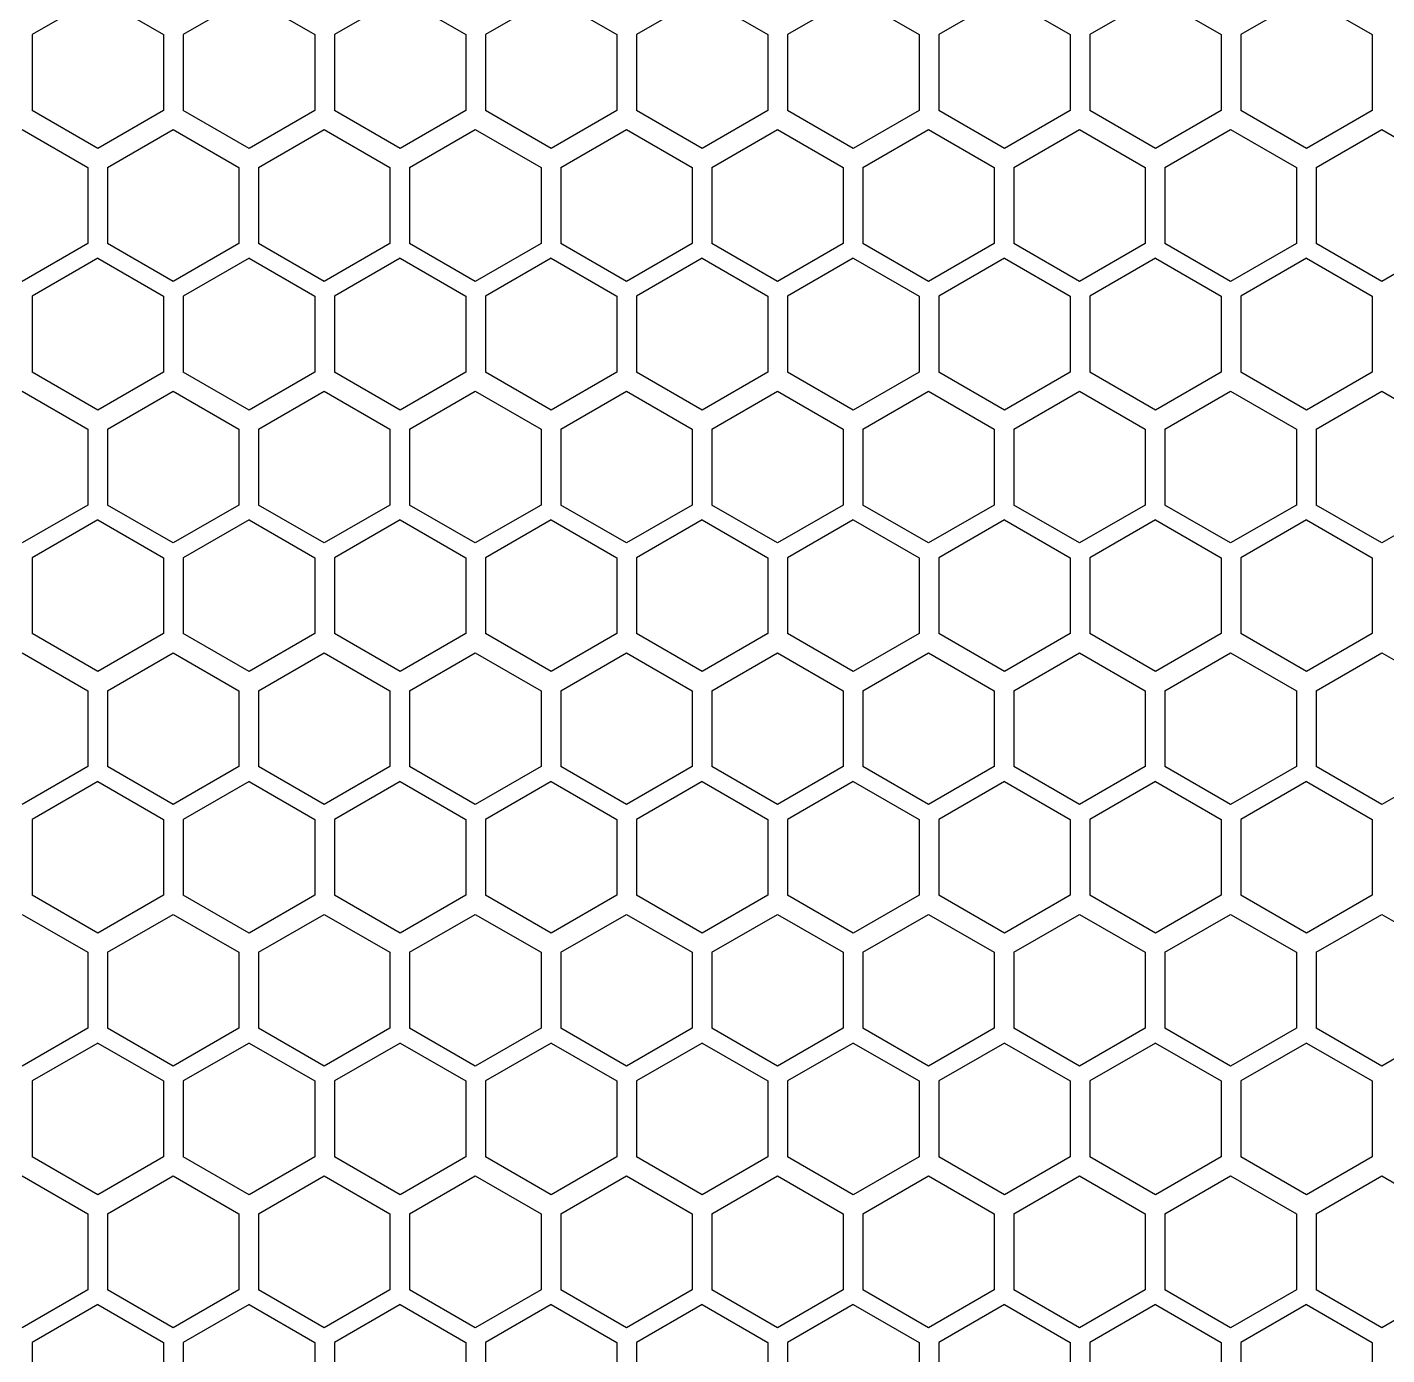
# Model space of a CAD drawing. Header units: millimetres. Extents: x 55614 to 110757, y -66981 to -47484.
# Drawn here: x 63379.9 to 63462.7, y -50373.5 to -50292.7 of the extents above; entities that cross this region are included whole.
import ezdxf

# ---------------------------------------------------------------- set-up
doc = ezdxf.new("R2010")
doc.units = ezdxf.units.MM
doc.layers.add('4215-0412-2_0', color=7, linetype='Continuous')
doc.layers.add('THICK', color=7, linetype='Continuous', lineweight=0)

# ---------------------------------------------------------------- blocks, each defined once
blk = doc.blocks.new('2-1725')
at = {"layer": '4215-0412-2_0', "color": 7, "linetype": 'Continuous'}
for p, q in [((-17702.577, -71716.916), (-17706.578, -71719.226)), ((-17702.577, -71716.916), (-17698.576, -71719.226)), ((-17693.377, -71716.916), (-17697.378, -71719.226)), ((-17693.377, -71716.916), (-17689.376, -71719.226)), ((-17684.177, -71716.916), (-17688.178, -71719.226)), ((-17684.177, -71716.916), (-17680.176, -71719.226)), ((-17674.977, -71716.916), (-17678.978, -71719.226)), ((-17674.977, -71716.916), (-17670.976, -71719.226)), ((-17665.777, -71716.916), (-17669.778, -71719.226)), ((-17665.777, -71716.916), (-17661.776, -71719.226)), ((-17656.577, -71716.916), (-17660.578, -71719.226)), ((-17656.577, -71716.916), (-17652.576, -71719.226)), ((-17647.377, -71716.916), (-17651.378, -71719.226)), ((-17647.377, -71716.916), (-17643.376, -71719.226)), ((-17638.177, -71716.916), (-17642.178, -71719.226)), ((-17638.177, -71716.916), (-17634.176, -71719.226)), ((-17628.977, -71716.916), (-17632.978, -71719.226)), ((-17628.977, -71716.916), (-17624.976, -71719.226)), ((-17706.578, -71719.226), (-17706.578, -71723.846)), ((-17698.576, -71719.226), (-17698.576, -71723.846)), ((-17697.378, -71719.226), (-17697.378, -71723.846)), ((-17689.376, -71719.226), (-17689.376, -71723.846)), ((-17688.178, -71719.226), (-17688.178, -71723.846)), ((-17680.176, -71719.226), (-17680.176, -71723.846)), ((-17678.978, -71719.226), (-17678.978, -71723.846)), ((-17670.976, -71719.226), (-17670.976, -71723.846)), ((-17669.778, -71719.226), (-17669.778, -71723.846)), ((-17661.776, -71719.226), (-17661.776, -71723.846)), ((-17660.578, -71719.226), (-17660.578, -71723.846)), ((-17652.576, -71719.226), (-17652.576, -71723.846)), ((-17651.378, -71719.226), (-17651.378, -71723.846)), ((-17643.376, -71719.226), (-17643.376, -71723.846)), ((-17642.178, -71719.226), (-17642.178, -71723.846)), ((-17634.176, -71719.226), (-17634.176, -71723.846)), ((-17632.978, -71719.226), (-17632.978, -71723.846)), ((-17624.976, -71719.226), (-17624.976, -71723.846)), ((-17702.577, -71726.156), (-17706.578, -71723.846)), ((-17698.576, -71723.846), (-17702.577, -71726.156)), ((-17693.377, -71726.156), (-17697.378, -71723.846)), ((-17689.376, -71723.846), (-17693.377, -71726.156)), ((-17684.177, -71726.156), (-17688.178, -71723.846)), ((-17680.176, -71723.846), (-17684.177, -71726.156)), ((-17674.977, -71726.156), (-17678.978, -71723.846)), ((-17670.976, -71723.846), (-17674.977, -71726.156)), ((-17665.777, -71726.156), (-17669.778, -71723.846)), ((-17661.776, -71723.846), (-17665.777, -71726.156)), ((-17656.577, -71726.156), (-17660.578, -71723.846)), ((-17652.576, -71723.846), (-17656.577, -71726.156)), ((-17647.377, -71726.156), (-17651.378, -71723.846)), ((-17643.376, -71723.846), (-17647.377, -71726.156)), ((-17638.177, -71726.156), (-17642.178, -71723.846)), ((-17634.176, -71723.846), (-17638.177, -71726.156)), ((-17628.977, -71726.156), (-17632.978, -71723.846)), ((-17624.976, -71723.846), (-17628.977, -71726.156)), ((-17707.196, -71725.011), (-17703.195, -71727.321)), ((-17701.997, -71727.321), (-17697.996, -71725.011)), ((-17697.996, -71725.011), (-17693.995, -71727.321)), ((-17692.797, -71727.321), (-17688.796, -71725.011)), ((-17688.796, -71725.011), (-17684.795, -71727.321)), ((-17683.597, -71727.321), (-17679.596, -71725.011)), ((-17679.596, -71725.011), (-17675.595, -71727.321)), ((-17674.397, -71727.321), (-17670.396, -71725.011)), ((-17670.396, -71725.011), (-17666.395, -71727.321)), ((-17665.197, -71727.321), (-17661.196, -71725.011)), ((-17661.196, -71725.011), (-17657.195, -71727.321)), ((-17655.997, -71727.321), (-17651.996, -71725.011)), ((-17651.996, -71725.011), (-17647.995, -71727.321)), ((-17646.797, -71727.321), (-17642.796, -71725.011)), ((-17642.796, -71725.011), (-17638.795, -71727.321)), ((-17637.597, -71727.321), (-17633.596, -71725.011)), ((-17633.596, -71725.011), (-17629.595, -71727.321)), ((-17628.397, -71727.321), (-17624.396, -71725.011)), ((-17624.396, -71725.011), (-17620.395, -71727.321)), ((-17703.195, -71727.321), (-17703.195, -71731.941)), ((-17701.997, -71727.321), (-17701.997, -71731.941)), ((-17693.995, -71727.321), (-17693.995, -71731.941)), ((-17692.797, -71727.321), (-17692.797, -71731.941)), ((-17684.795, -71727.321), (-17684.795, -71731.941)), ((-17683.597, -71727.321), (-17683.597, -71731.941)), ((-17675.595, -71727.321), (-17675.595, -71731.941)), ((-17674.397, -71727.321), (-17674.397, -71731.941)), ((-17666.395, -71727.321), (-17666.395, -71731.941)), ((-17665.197, -71727.321), (-17665.197, -71731.941)), ((-17657.195, -71727.321), (-17657.195, -71731.941)), ((-17655.997, -71727.321), (-17655.997, -71731.941)), ((-17647.995, -71727.321), (-17647.995, -71731.941)), ((-17646.797, -71727.321), (-17646.797, -71731.941)), ((-17638.795, -71727.321), (-17638.795, -71731.941)), ((-17637.597, -71727.321), (-17637.597, -71731.941)), ((-17629.595, -71727.321), (-17629.595, -71731.941)), ((-17628.397, -71727.321), (-17628.397, -71731.941)), ((-17703.195, -71731.941), (-17707.196, -71734.251)), ((-17697.996, -71734.251), (-17701.997, -71731.941)), ((-17693.995, -71731.941), (-17697.996, -71734.251)), ((-17688.796, -71734.251), (-17692.797, -71731.941)), ((-17684.795, -71731.941), (-17688.796, -71734.251)), ((-17679.596, -71734.251), (-17683.597, -71731.941)), ((-17675.595, -71731.941), (-17679.596, -71734.251)), ((-17670.396, -71734.251), (-17674.397, -71731.941)), ((-17666.395, -71731.941), (-17670.396, -71734.251)), ((-17661.196, -71734.251), (-17665.197, -71731.941)), ((-17657.195, -71731.941), (-17661.196, -71734.251)), ((-17651.996, -71734.251), (-17655.997, -71731.941)), ((-17647.995, -71731.941), (-17651.996, -71734.251)), ((-17642.796, -71734.251), (-17646.797, -71731.941)), ((-17638.795, -71731.941), (-17642.796, -71734.251)), ((-17633.596, -71734.251), (-17637.597, -71731.941)), ((-17629.595, -71731.941), (-17633.596, -71734.251)), ((-17624.396, -71734.251), (-17628.397, -71731.941)), ((-17620.395, -71731.941), (-17624.396, -71734.251)), ((-17702.577, -71732.846), (-17706.578, -71735.156)), ((-17702.577, -71732.846), (-17698.576, -71735.156)), ((-17693.377, -71732.846), (-17697.378, -71735.156)), ((-17693.377, -71732.846), (-17689.376, -71735.156)), ((-17684.177, -71732.846), (-17688.178, -71735.156)), ((-17684.177, -71732.846), (-17680.176, -71735.156)), ((-17674.977, -71732.846), (-17678.978, -71735.156)), ((-17674.977, -71732.846), (-17670.976, -71735.156)), ((-17665.777, -71732.846), (-17669.778, -71735.156)), ((-17665.777, -71732.846), (-17661.776, -71735.156)), ((-17656.577, -71732.846), (-17660.578, -71735.156)), ((-17656.577, -71732.846), (-17652.576, -71735.156)), ((-17647.377, -71732.846), (-17651.378, -71735.156)), ((-17647.377, -71732.846), (-17643.376, -71735.156)), ((-17638.177, -71732.846), (-17642.178, -71735.156)), ((-17638.177, -71732.846), (-17634.176, -71735.156)), ((-17628.977, -71732.846), (-17632.978, -71735.156)), ((-17628.977, -71732.846), (-17624.976, -71735.156)), ((-17706.578, -71735.156), (-17706.578, -71739.776)), ((-17698.576, -71735.156), (-17698.576, -71739.776)), ((-17697.378, -71735.156), (-17697.378, -71739.776)), ((-17689.376, -71735.156), (-17689.376, -71739.776)), ((-17688.178, -71735.156), (-17688.178, -71739.776)), ((-17680.176, -71735.156), (-17680.176, -71739.776)), ((-17678.978, -71735.156), (-17678.978, -71739.776)), ((-17670.976, -71735.156), (-17670.976, -71739.776)), ((-17669.778, -71735.156), (-17669.778, -71739.776)), ((-17661.776, -71735.156), (-17661.776, -71739.776)), ((-17660.578, -71735.156), (-17660.578, -71739.776)), ((-17652.576, -71735.156), (-17652.576, -71739.776)), ((-17651.378, -71735.156), (-17651.378, -71739.776)), ((-17643.376, -71735.156), (-17643.376, -71739.776)), ((-17642.178, -71735.156), (-17642.178, -71739.776)), ((-17634.176, -71735.156), (-17634.176, -71739.776)), ((-17632.978, -71735.156), (-17632.978, -71739.776)), ((-17624.976, -71735.156), (-17624.976, -71739.776)), ((-17702.577, -71742.086), (-17706.578, -71739.776)), ((-17698.576, -71739.776), (-17702.577, -71742.086)), ((-17693.377, -71742.086), (-17697.378, -71739.776)), ((-17689.376, -71739.776), (-17693.377, -71742.086)), ((-17684.177, -71742.086), (-17688.178, -71739.776)), ((-17680.176, -71739.776), (-17684.177, -71742.086)), ((-17674.977, -71742.086), (-17678.978, -71739.776)), ((-17670.976, -71739.776), (-17674.977, -71742.086)), ((-17665.777, -71742.086), (-17669.778, -71739.776)), ((-17661.776, -71739.776), (-17665.777, -71742.086)), ((-17656.577, -71742.086), (-17660.578, -71739.776)), ((-17652.576, -71739.776), (-17656.577, -71742.086)), ((-17647.377, -71742.086), (-17651.378, -71739.776)), ((-17643.376, -71739.776), (-17647.377, -71742.086)), ((-17638.177, -71742.086), (-17642.178, -71739.776)), ((-17634.176, -71739.776), (-17638.177, -71742.086)), ((-17628.977, -71742.086), (-17632.978, -71739.776)), ((-17624.976, -71739.776), (-17628.977, -71742.086)), ((-17707.196, -71740.941), (-17703.195, -71743.251)), ((-17701.997, -71743.251), (-17697.996, -71740.941)), ((-17697.996, -71740.941), (-17693.995, -71743.251)), ((-17692.797, -71743.251), (-17688.796, -71740.941)), ((-17688.796, -71740.941), (-17684.795, -71743.251)), ((-17683.597, -71743.251), (-17679.596, -71740.941)), ((-17679.596, -71740.941), (-17675.595, -71743.251)), ((-17674.397, -71743.251), (-17670.396, -71740.941)), ((-17670.396, -71740.941), (-17666.395, -71743.251)), ((-17665.197, -71743.251), (-17661.196, -71740.941)), ((-17661.196, -71740.941), (-17657.195, -71743.251)), ((-17655.997, -71743.251), (-17651.996, -71740.941)), ((-17651.996, -71740.941), (-17647.995, -71743.251)), ((-17646.797, -71743.251), (-17642.796, -71740.941)), ((-17642.796, -71740.941), (-17638.795, -71743.251)), ((-17637.597, -71743.251), (-17633.596, -71740.941)), ((-17633.596, -71740.941), (-17629.595, -71743.251)), ((-17628.397, -71743.251), (-17624.396, -71740.941)), ((-17624.396, -71740.941), (-17620.395, -71743.251)), ((-17703.195, -71743.251), (-17703.195, -71747.871)), ((-17701.997, -71743.251), (-17701.997, -71747.871)), ((-17693.995, -71743.251), (-17693.995, -71747.871)), ((-17692.797, -71743.251), (-17692.797, -71747.871)), ((-17684.795, -71743.251), (-17684.795, -71747.871)), ((-17683.597, -71743.251), (-17683.597, -71747.871)), ((-17675.595, -71743.251), (-17675.595, -71747.871)), ((-17674.397, -71743.251), (-17674.397, -71747.871)), ((-17666.395, -71743.251), (-17666.395, -71747.871)), ((-17665.197, -71743.251), (-17665.197, -71747.871)), ((-17657.195, -71743.251), (-17657.195, -71747.871)), ((-17655.997, -71743.251), (-17655.997, -71747.871)), ((-17647.995, -71743.251), (-17647.995, -71747.871)), ((-17646.797, -71743.251), (-17646.797, -71747.871)), ((-17638.795, -71743.251), (-17638.795, -71747.871)), ((-17637.597, -71743.251), (-17637.597, -71747.871)), ((-17629.595, -71743.251), (-17629.595, -71747.871)), ((-17628.397, -71743.251), (-17628.397, -71747.871)), ((-17703.195, -71747.871), (-17707.196, -71750.181)), ((-17697.996, -71750.181), (-17701.997, -71747.871)), ((-17693.995, -71747.871), (-17697.996, -71750.181)), ((-17688.796, -71750.181), (-17692.797, -71747.871)), ((-17684.795, -71747.871), (-17688.796, -71750.181)), ((-17679.596, -71750.181), (-17683.597, -71747.871)), ((-17675.595, -71747.871), (-17679.596, -71750.181)), ((-17670.396, -71750.181), (-17674.397, -71747.871)), ((-17666.395, -71747.871), (-17670.396, -71750.181)), ((-17661.196, -71750.181), (-17665.197, -71747.871)), ((-17657.195, -71747.871), (-17661.196, -71750.181)), ((-17651.996, -71750.181), (-17655.997, -71747.871)), ((-17647.995, -71747.871), (-17651.996, -71750.181)), ((-17642.796, -71750.181), (-17646.797, -71747.871)), ((-17638.795, -71747.871), (-17642.796, -71750.181)), ((-17633.596, -71750.181), (-17637.597, -71747.871)), ((-17629.595, -71747.871), (-17633.596, -71750.181)), ((-17624.396, -71750.181), (-17628.397, -71747.871)), ((-17620.395, -71747.871), (-17624.396, -71750.181)), ((-17702.577, -71748.776), (-17706.578, -71751.086)), ((-17702.577, -71748.776), (-17698.576, -71751.086)), ((-17693.377, -71748.776), (-17697.378, -71751.086)), ((-17693.377, -71748.776), (-17689.376, -71751.086)), ((-17684.177, -71748.776), (-17688.178, -71751.086)), ((-17684.177, -71748.776), (-17680.176, -71751.086)), ((-17674.977, -71748.776), (-17678.978, -71751.086)), ((-17674.977, -71748.776), (-17670.976, -71751.086)), ((-17665.777, -71748.776), (-17669.778, -71751.086)), ((-17665.777, -71748.776), (-17661.776, -71751.086)), ((-17656.577, -71748.776), (-17660.578, -71751.086)), ((-17656.577, -71748.776), (-17652.576, -71751.086)), ((-17647.377, -71748.776), (-17651.378, -71751.086)), ((-17647.377, -71748.776), (-17643.376, -71751.086)), ((-17638.177, -71748.776), (-17642.178, -71751.086)), ((-17638.177, -71748.776), (-17634.176, -71751.086)), ((-17628.977, -71748.776), (-17632.978, -71751.086)), ((-17628.977, -71748.776), (-17624.976, -71751.086)), ((-17706.578, -71751.086), (-17706.578, -71755.706)), ((-17698.576, -71751.086), (-17698.576, -71755.706)), ((-17697.378, -71751.086), (-17697.378, -71755.706)), ((-17689.376, -71751.086), (-17689.376, -71755.706)), ((-17688.178, -71751.086), (-17688.178, -71755.706)), ((-17680.176, -71751.086), (-17680.176, -71755.706)), ((-17678.978, -71751.086), (-17678.978, -71755.706)), ((-17670.976, -71751.086), (-17670.976, -71755.706)), ((-17669.778, -71751.086), (-17669.778, -71755.706)), ((-17661.776, -71751.086), (-17661.776, -71755.706)), ((-17660.578, -71751.086), (-17660.578, -71755.706)), ((-17652.576, -71751.086), (-17652.576, -71755.706)), ((-17651.378, -71751.086), (-17651.378, -71755.706)), ((-17643.376, -71751.086), (-17643.376, -71755.706)), ((-17642.178, -71751.086), (-17642.178, -71755.706)), ((-17634.176, -71751.086), (-17634.176, -71755.706)), ((-17632.978, -71751.086), (-17632.978, -71755.706)), ((-17624.976, -71751.086), (-17624.976, -71755.706)), ((-17702.577, -71758.016), (-17706.578, -71755.706)), ((-17698.576, -71755.706), (-17702.577, -71758.016)), ((-17693.377, -71758.016), (-17697.378, -71755.706)), ((-17689.376, -71755.706), (-17693.377, -71758.016)), ((-17684.177, -71758.016), (-17688.178, -71755.706)), ((-17680.176, -71755.706), (-17684.177, -71758.016)), ((-17674.977, -71758.016), (-17678.978, -71755.706)), ((-17670.976, -71755.706), (-17674.977, -71758.016)), ((-17665.777, -71758.016), (-17669.778, -71755.706)), ((-17661.776, -71755.706), (-17665.777, -71758.016)), ((-17656.577, -71758.016), (-17660.578, -71755.706)), ((-17652.576, -71755.706), (-17656.577, -71758.016)), ((-17647.377, -71758.016), (-17651.378, -71755.706)), ((-17643.376, -71755.706), (-17647.377, -71758.016)), ((-17638.177, -71758.016), (-17642.178, -71755.706)), ((-17634.176, -71755.706), (-17638.177, -71758.016)), ((-17628.977, -71758.016), (-17632.978, -71755.706)), ((-17624.976, -71755.706), (-17628.977, -71758.016)), ((-17707.196, -71756.871), (-17703.195, -71759.181)), ((-17701.997, -71759.181), (-17697.996, -71756.871)), ((-17697.996, -71756.871), (-17693.995, -71759.181)), ((-17692.797, -71759.181), (-17688.796, -71756.871)), ((-17688.796, -71756.871), (-17684.795, -71759.181)), ((-17683.597, -71759.181), (-17679.596, -71756.871)), ((-17679.596, -71756.871), (-17675.595, -71759.181)), ((-17674.397, -71759.181), (-17670.396, -71756.871)), ((-17670.396, -71756.871), (-17666.395, -71759.181)), ((-17665.197, -71759.181), (-17661.196, -71756.871)), ((-17661.196, -71756.871), (-17657.195, -71759.181)), ((-17655.997, -71759.181), (-17651.996, -71756.871)), ((-17651.996, -71756.871), (-17647.995, -71759.181)), ((-17646.797, -71759.181), (-17642.796, -71756.871)), ((-17642.796, -71756.871), (-17638.795, -71759.181)), ((-17637.597, -71759.181), (-17633.596, -71756.871)), ((-17633.596, -71756.871), (-17629.595, -71759.181)), ((-17628.397, -71759.181), (-17624.396, -71756.871)), ((-17624.396, -71756.871), (-17620.395, -71759.181)), ((-17703.195, -71759.181), (-17703.195, -71763.801)), ((-17701.997, -71759.181), (-17701.997, -71763.801)), ((-17693.995, -71759.181), (-17693.995, -71763.801)), ((-17692.797, -71759.181), (-17692.797, -71763.801)), ((-17684.795, -71759.181), (-17684.795, -71763.801)), ((-17683.597, -71759.181), (-17683.597, -71763.801)), ((-17675.595, -71759.181), (-17675.595, -71763.801)), ((-17674.397, -71759.181), (-17674.397, -71763.801)), ((-17666.395, -71759.181), (-17666.395, -71763.801)), ((-17665.197, -71759.181), (-17665.197, -71763.801)), ((-17657.195, -71759.181), (-17657.195, -71763.801)), ((-17655.997, -71759.181), (-17655.997, -71763.801)), ((-17647.995, -71759.181), (-17647.995, -71763.801)), ((-17646.797, -71759.181), (-17646.797, -71763.801)), ((-17638.795, -71759.181), (-17638.795, -71763.801)), ((-17637.597, -71759.181), (-17637.597, -71763.801)), ((-17629.595, -71759.181), (-17629.595, -71763.801)), ((-17628.397, -71759.181), (-17628.397, -71763.801)), ((-17703.195, -71763.801), (-17707.196, -71766.111)), ((-17697.996, -71766.111), (-17701.997, -71763.801)), ((-17693.995, -71763.801), (-17697.996, -71766.111)), ((-17688.796, -71766.111), (-17692.797, -71763.801)), ((-17684.795, -71763.801), (-17688.796, -71766.111)), ((-17679.596, -71766.111), (-17683.597, -71763.801)), ((-17675.595, -71763.801), (-17679.596, -71766.111)), ((-17670.396, -71766.111), (-17674.397, -71763.801)), ((-17666.395, -71763.801), (-17670.396, -71766.111)), ((-17661.196, -71766.111), (-17665.197, -71763.801)), ((-17657.195, -71763.801), (-17661.196, -71766.111)), ((-17651.996, -71766.111), (-17655.997, -71763.801)), ((-17647.995, -71763.801), (-17651.996, -71766.111)), ((-17642.796, -71766.111), (-17646.797, -71763.801)), ((-17638.795, -71763.801), (-17642.796, -71766.111)), ((-17633.596, -71766.111), (-17637.597, -71763.801)), ((-17629.595, -71763.801), (-17633.596, -71766.111)), ((-17624.396, -71766.111), (-17628.397, -71763.801)), ((-17620.395, -71763.801), (-17624.396, -71766.111)), ((-17702.577, -71764.706), (-17706.578, -71767.016)), ((-17702.577, -71764.706), (-17698.576, -71767.016)), ((-17693.377, -71764.706), (-17697.378, -71767.016)), ((-17693.377, -71764.706), (-17689.376, -71767.016)), ((-17684.177, -71764.706), (-17688.178, -71767.016)), ((-17684.177, -71764.706), (-17680.176, -71767.016)), ((-17674.977, -71764.706), (-17678.978, -71767.016)), ((-17674.977, -71764.706), (-17670.976, -71767.016)), ((-17665.777, -71764.706), (-17669.778, -71767.016)), ((-17665.777, -71764.706), (-17661.776, -71767.016)), ((-17656.577, -71764.706), (-17660.578, -71767.016)), ((-17656.577, -71764.706), (-17652.576, -71767.016)), ((-17647.377, -71764.706), (-17651.378, -71767.016)), ((-17647.377, -71764.706), (-17643.376, -71767.016)), ((-17638.177, -71764.706), (-17642.178, -71767.016)), ((-17638.177, -71764.706), (-17634.176, -71767.016)), ((-17628.977, -71764.706), (-17632.978, -71767.016)), ((-17628.977, -71764.706), (-17624.976, -71767.016)), ((-17706.578, -71767.016), (-17706.578, -71771.636)), ((-17698.576, -71767.016), (-17698.576, -71771.636)), ((-17697.378, -71767.016), (-17697.378, -71771.636)), ((-17689.376, -71767.016), (-17689.376, -71771.636)), ((-17688.178, -71767.016), (-17688.178, -71771.636)), ((-17680.176, -71767.016), (-17680.176, -71771.636)), ((-17678.978, -71767.016), (-17678.978, -71771.636)), ((-17670.976, -71767.016), (-17670.976, -71771.636)), ((-17669.778, -71767.016), (-17669.778, -71771.636)), ((-17661.776, -71767.016), (-17661.776, -71771.636)), ((-17660.578, -71767.016), (-17660.578, -71771.636)), ((-17652.576, -71767.016), (-17652.576, -71771.636)), ((-17651.378, -71767.016), (-17651.378, -71771.636)), ((-17643.376, -71767.016), (-17643.376, -71771.636)), ((-17642.178, -71767.016), (-17642.178, -71771.636)), ((-17634.176, -71767.016), (-17634.176, -71771.636)), ((-17632.978, -71767.016), (-17632.978, -71771.636)), ((-17624.976, -71767.016), (-17624.976, -71771.636)), ((-17702.577, -71773.946), (-17706.578, -71771.636)), ((-17698.576, -71771.636), (-17702.577, -71773.946)), ((-17693.377, -71773.946), (-17697.378, -71771.636)), ((-17689.376, -71771.636), (-17693.377, -71773.946)), ((-17684.177, -71773.946), (-17688.178, -71771.636)), ((-17680.176, -71771.636), (-17684.177, -71773.946)), ((-17674.977, -71773.946), (-17678.978, -71771.636)), ((-17670.976, -71771.636), (-17674.977, -71773.946)), ((-17665.777, -71773.946), (-17669.778, -71771.636)), ((-17661.776, -71771.636), (-17665.777, -71773.946)), ((-17656.577, -71773.946), (-17660.578, -71771.636)), ((-17652.576, -71771.636), (-17656.577, -71773.946)), ((-17647.377, -71773.946), (-17651.378, -71771.636)), ((-17643.376, -71771.636), (-17647.377, -71773.946)), ((-17638.177, -71773.946), (-17642.178, -71771.636)), ((-17634.176, -71771.636), (-17638.177, -71773.946)), ((-17628.977, -71773.946), (-17632.978, -71771.636)), ((-17624.976, -71771.636), (-17628.977, -71773.946)), ((-17707.196, -71772.801), (-17703.195, -71775.111)), ((-17701.997, -71775.111), (-17697.996, -71772.801)), ((-17697.996, -71772.801), (-17693.995, -71775.111)), ((-17692.797, -71775.111), (-17688.796, -71772.801)), ((-17688.796, -71772.801), (-17684.795, -71775.111)), ((-17683.597, -71775.111), (-17679.596, -71772.801)), ((-17679.596, -71772.801), (-17675.595, -71775.111)), ((-17674.397, -71775.111), (-17670.396, -71772.801)), ((-17670.396, -71772.801), (-17666.395, -71775.111)), ((-17665.197, -71775.111), (-17661.196, -71772.801)), ((-17661.196, -71772.801), (-17657.195, -71775.111)), ((-17655.997, -71775.111), (-17651.996, -71772.801)), ((-17651.996, -71772.801), (-17647.995, -71775.111)), ((-17646.797, -71775.111), (-17642.796, -71772.801)), ((-17642.796, -71772.801), (-17638.795, -71775.111)), ((-17637.597, -71775.111), (-17633.596, -71772.801)), ((-17633.596, -71772.801), (-17629.595, -71775.111)), ((-17628.397, -71775.111), (-17624.396, -71772.801)), ((-17624.396, -71772.801), (-17620.395, -71775.111)), ((-17703.195, -71775.111), (-17703.195, -71779.731)), ((-17701.997, -71775.111), (-17701.997, -71779.731)), ((-17693.995, -71775.111), (-17693.995, -71779.731)), ((-17692.797, -71775.111), (-17692.797, -71779.731)), ((-17684.795, -71775.111), (-17684.795, -71779.731)), ((-17683.597, -71775.111), (-17683.597, -71779.731)), ((-17675.595, -71775.111), (-17675.595, -71779.731)), ((-17674.397, -71775.111), (-17674.397, -71779.731)), ((-17666.395, -71775.111), (-17666.395, -71779.731)), ((-17665.197, -71775.111), (-17665.197, -71779.731)), ((-17657.195, -71775.111), (-17657.195, -71779.731)), ((-17655.997, -71775.111), (-17655.997, -71779.731)), ((-17647.995, -71775.111), (-17647.995, -71779.731)), ((-17646.797, -71775.111), (-17646.797, -71779.731)), ((-17638.795, -71775.111), (-17638.795, -71779.731)), ((-17637.597, -71775.111), (-17637.597, -71779.731)), ((-17629.595, -71775.111), (-17629.595, -71779.731)), ((-17628.397, -71775.111), (-17628.397, -71779.731)), ((-17703.195, -71779.731), (-17707.196, -71782.041)), ((-17697.996, -71782.041), (-17701.997, -71779.731)), ((-17693.995, -71779.731), (-17697.996, -71782.041)), ((-17688.796, -71782.041), (-17692.797, -71779.731)), ((-17684.795, -71779.731), (-17688.796, -71782.041)), ((-17679.596, -71782.041), (-17683.597, -71779.731)), ((-17675.595, -71779.731), (-17679.596, -71782.041)), ((-17670.396, -71782.041), (-17674.397, -71779.731)), ((-17666.395, -71779.731), (-17670.396, -71782.041)), ((-17661.196, -71782.041), (-17665.197, -71779.731)), ((-17657.195, -71779.731), (-17661.196, -71782.041)), ((-17651.996, -71782.041), (-17655.997, -71779.731)), ((-17647.995, -71779.731), (-17651.996, -71782.041)), ((-17642.796, -71782.041), (-17646.797, -71779.731)), ((-17638.795, -71779.731), (-17642.796, -71782.041)), ((-17633.596, -71782.041), (-17637.597, -71779.731)), ((-17629.595, -71779.731), (-17633.596, -71782.041)), ((-17624.396, -71782.041), (-17628.397, -71779.731)), ((-17620.395, -71779.731), (-17624.396, -71782.041)), ((-17702.577, -71780.636), (-17706.578, -71782.946)), ((-17702.577, -71780.636), (-17698.576, -71782.946)), ((-17693.377, -71780.636), (-17697.378, -71782.946)), ((-17693.377, -71780.636), (-17689.376, -71782.946)), ((-17684.177, -71780.636), (-17688.178, -71782.946)), ((-17684.177, -71780.636), (-17680.176, -71782.946)), ((-17674.977, -71780.636), (-17678.978, -71782.946)), ((-17674.977, -71780.636), (-17670.976, -71782.946)), ((-17665.777, -71780.636), (-17669.778, -71782.946)), ((-17665.777, -71780.636), (-17661.776, -71782.946)), ((-17656.577, -71780.636), (-17660.578, -71782.946)), ((-17656.577, -71780.636), (-17652.576, -71782.946)), ((-17647.377, -71780.636), (-17651.378, -71782.946)), ((-17647.377, -71780.636), (-17643.376, -71782.946)), ((-17638.177, -71780.636), (-17642.178, -71782.946)), ((-17638.177, -71780.636), (-17634.176, -71782.946)), ((-17628.977, -71780.636), (-17632.978, -71782.946)), ((-17628.977, -71780.636), (-17624.976, -71782.946)), ((-17706.578, -71782.946), (-17706.578, -71787.566)), ((-17698.576, -71782.946), (-17698.576, -71787.566)), ((-17697.378, -71782.946), (-17697.378, -71787.566)), ((-17689.376, -71782.946), (-17689.376, -71787.566)), ((-17688.178, -71782.946), (-17688.178, -71787.566)), ((-17680.176, -71782.946), (-17680.176, -71787.566)), ((-17678.978, -71782.946), (-17678.978, -71787.566)), ((-17670.976, -71782.946), (-17670.976, -71787.566)), ((-17669.778, -71782.946), (-17669.778, -71787.566)), ((-17661.776, -71782.946), (-17661.776, -71787.566)), ((-17660.578, -71782.946), (-17660.578, -71787.566)), ((-17652.576, -71782.946), (-17652.576, -71787.566)), ((-17651.378, -71782.946), (-17651.378, -71787.566)), ((-17643.376, -71782.946), (-17643.376, -71787.566)), ((-17642.178, -71782.946), (-17642.178, -71787.566)), ((-17634.176, -71782.946), (-17634.176, -71787.566)), ((-17632.978, -71782.946), (-17632.978, -71787.566)), ((-17624.976, -71782.946), (-17624.976, -71787.566)), ((-17702.577, -71789.876), (-17706.578, -71787.566)), ((-17698.576, -71787.566), (-17702.577, -71789.876)), ((-17693.377, -71789.876), (-17697.378, -71787.566)), ((-17689.376, -71787.566), (-17693.377, -71789.876)), ((-17684.177, -71789.876), (-17688.178, -71787.566)), ((-17680.176, -71787.566), (-17684.177, -71789.876)), ((-17674.977, -71789.876), (-17678.978, -71787.566)), ((-17670.976, -71787.566), (-17674.977, -71789.876)), ((-17665.777, -71789.876), (-17669.778, -71787.566)), ((-17661.776, -71787.566), (-17665.777, -71789.876)), ((-17656.577, -71789.876), (-17660.578, -71787.566)), ((-17652.576, -71787.566), (-17656.577, -71789.876)), ((-17647.377, -71789.876), (-17651.378, -71787.566)), ((-17643.376, -71787.566), (-17647.377, -71789.876)), ((-17638.177, -71789.876), (-17642.178, -71787.566)), ((-17634.176, -71787.566), (-17638.177, -71789.876)), ((-17628.977, -71789.876), (-17632.978, -71787.566)), ((-17624.976, -71787.566), (-17628.977, -71789.876)), ((-17707.196, -71788.731), (-17703.195, -71791.041)), ((-17701.997, -71791.041), (-17697.996, -71788.731)), ((-17697.996, -71788.731), (-17693.995, -71791.041)), ((-17692.797, -71791.041), (-17688.796, -71788.731)), ((-17688.796, -71788.731), (-17684.795, -71791.041)), ((-17683.597, -71791.041), (-17679.596, -71788.731)), ((-17679.596, -71788.731), (-17675.595, -71791.041)), ((-17674.397, -71791.041), (-17670.396, -71788.731)), ((-17670.396, -71788.731), (-17666.395, -71791.041)), ((-17665.197, -71791.041), (-17661.196, -71788.731)), ((-17661.196, -71788.731), (-17657.195, -71791.041)), ((-17655.997, -71791.041), (-17651.996, -71788.731)), ((-17651.996, -71788.731), (-17647.995, -71791.041)), ((-17646.797, -71791.041), (-17642.796, -71788.731)), ((-17642.796, -71788.731), (-17638.795, -71791.041)), ((-17637.597, -71791.041), (-17633.596, -71788.731)), ((-17633.596, -71788.731), (-17629.595, -71791.041)), ((-17628.397, -71791.041), (-17624.396, -71788.731)), ((-17624.396, -71788.731), (-17620.395, -71791.041)), ((-17703.195, -71791.041), (-17703.195, -71795.661)), ((-17701.997, -71791.041), (-17701.997, -71795.661)), ((-17693.995, -71791.041), (-17693.995, -71795.661)), ((-17692.797, -71791.041), (-17692.797, -71795.661)), ((-17684.795, -71791.041), (-17684.795, -71795.661)), ((-17683.597, -71791.041), (-17683.597, -71795.661)), ((-17675.595, -71791.041), (-17675.595, -71795.661)), ((-17674.397, -71791.041), (-17674.397, -71795.661)), ((-17666.395, -71791.041), (-17666.395, -71795.661)), ((-17665.197, -71791.041), (-17665.197, -71795.661)), ((-17657.195, -71791.041), (-17657.195, -71795.661)), ((-17655.997, -71791.041), (-17655.997, -71795.661)), ((-17647.995, -71791.041), (-17647.995, -71795.661)), ((-17646.797, -71791.041), (-17646.797, -71795.661)), ((-17638.795, -71791.041), (-17638.795, -71795.661)), ((-17637.597, -71791.041), (-17637.597, -71795.661)), ((-17629.595, -71791.041), (-17629.595, -71795.661)), ((-17628.397, -71791.041), (-17628.397, -71795.661)), ((-17703.195, -71795.661), (-17707.196, -71797.971)), ((-17697.996, -71797.971), (-17701.997, -71795.661)), ((-17693.995, -71795.661), (-17697.996, -71797.971)), ((-17688.796, -71797.971), (-17692.797, -71795.661)), ((-17684.795, -71795.661), (-17688.796, -71797.971)), ((-17679.596, -71797.971), (-17683.597, -71795.661)), ((-17675.595, -71795.661), (-17679.596, -71797.971)), ((-17670.396, -71797.971), (-17674.397, -71795.661)), ((-17666.395, -71795.661), (-17670.396, -71797.971)), ((-17661.196, -71797.971), (-17665.197, -71795.661)), ((-17657.195, -71795.661), (-17661.196, -71797.971)), ((-17651.996, -71797.971), (-17655.997, -71795.661)), ((-17647.995, -71795.661), (-17651.996, -71797.971)), ((-17642.796, -71797.971), (-17646.797, -71795.661)), ((-17638.795, -71795.661), (-17642.796, -71797.971)), ((-17633.596, -71797.971), (-17637.597, -71795.661)), ((-17629.595, -71795.661), (-17633.596, -71797.971)), ((-17624.396, -71797.971), (-17628.397, -71795.661)), ((-17620.395, -71795.661), (-17624.396, -71797.971)), ((-17702.577, -71796.566), (-17706.578, -71798.876)), ((-17702.577, -71796.566), (-17698.576, -71798.876)), ((-17693.377, -71796.566), (-17697.378, -71798.876)), ((-17693.377, -71796.566), (-17689.376, -71798.876)), ((-17684.177, -71796.566), (-17688.178, -71798.876)), ((-17684.177, -71796.566), (-17680.176, -71798.876)), ((-17674.977, -71796.566), (-17678.978, -71798.876)), ((-17674.977, -71796.566), (-17670.976, -71798.876)), ((-17665.777, -71796.566), (-17669.778, -71798.876)), ((-17665.777, -71796.566), (-17661.776, -71798.876)), ((-17656.577, -71796.566), (-17660.578, -71798.876)), ((-17656.577, -71796.566), (-17652.576, -71798.876)), ((-17647.377, -71796.566), (-17651.378, -71798.876)), ((-17647.377, -71796.566), (-17643.376, -71798.876)), ((-17638.177, -71796.566), (-17642.178, -71798.876)), ((-17638.177, -71796.566), (-17634.176, -71798.876)), ((-17628.977, -71796.566), (-17632.978, -71798.876)), ((-17628.977, -71796.566), (-17624.976, -71798.876)), ((-17706.578, -71798.876), (-17706.578, -71803.496)), ((-17698.576, -71798.876), (-17698.576, -71803.496)), ((-17697.378, -71798.876), (-17697.378, -71803.496)), ((-17689.376, -71798.876), (-17689.376, -71803.496)), ((-17688.178, -71798.876), (-17688.178, -71803.496)), ((-17680.176, -71798.876), (-17680.176, -71803.496)), ((-17678.978, -71798.876), (-17678.978, -71803.496)), ((-17670.976, -71798.876), (-17670.976, -71803.496)), ((-17669.778, -71798.876), (-17669.778, -71803.496)), ((-17661.776, -71798.876), (-17661.776, -71803.496)), ((-17660.578, -71798.876), (-17660.578, -71803.496)), ((-17652.576, -71798.876), (-17652.576, -71803.496)), ((-17651.378, -71798.876), (-17651.378, -71803.496)), ((-17643.376, -71798.876), (-17643.376, -71803.496)), ((-17642.178, -71798.876), (-17642.178, -71803.496)), ((-17634.176, -71798.876), (-17634.176, -71803.496)), ((-17632.978, -71798.876), (-17632.978, -71803.496)), ((-17624.976, -71798.876), (-17624.976, -71803.496))]:
    blk.add_line(p, q, dxfattribs=at)

msp = doc.modelspace()

# ---------------------------------------------------------------- block references
at = {"layer": 'THICK', "lineweight": -3}
msp.add_blockref('2-1725', (81086.76, 21426.09), dxfattribs=at)

doc.saveas('drawing.dxf')
